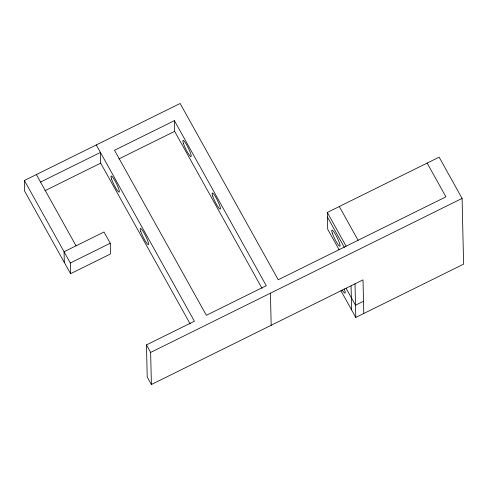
<?xml version="1.0" encoding="UTF-8"?>
<svg xmlns="http://www.w3.org/2000/svg" width="488" height="488" viewBox="0 0 488 488"><rect width="100%" height="100%" fill="white"/><g stroke="black" fill="none" stroke-linecap="round" stroke-linejoin="round"><path stroke-width="0.73" d="M64.312 262.446L64.062 251.747L103.993 232.001L110.257 243.256L110.502 253.955L70.571 273.701L24.644 191.186L24.4 180.487L180.121 103.48L278.233 279.764L445.934 196.835L427.146 163.084M40.553 182.061L100.449 152.445L100.693 163.144L190.192 323.953M174.405 120.658L114.509 150.273L206.363 315.303L266.259 285.687L174.405 120.658L174.649 131.357L262.056 288.402M44.884 190.741L100.693 163.144M118.84 158.954L174.649 131.357M70.571 273.701L70.327 263.001L110.257 243.256M339.13 249.771L327.71 229.256L327.326 212.439L439.127 157.16L462.087 198.415L463.6 264.142L355.795 317.45L340.935 290.75M363.78 313.497L363.005 279.874L151.384 384.52L147.211 377.017L146.473 344.918L194.389 321.226L96.27 144.948M151.384 384.52L150.646 352.421L462.087 198.415M363.499 301.273L355.514 305.22L346.181 288.451M339.306 206.516L358.094 240.273M327.326 212.439L346.114 246.196M327.43 217.026L344.375 247.471M146.473 344.918L150.646 352.421M36.38 174.564L76.043 245.824M24.4 180.487L70.327 263.001M355.02 283.821L355.795 317.45M351.067 285.913L351.616 309.947M270.431 293.184L271.169 325.282M344.192 288.859A9.01 1.36 63.7 0 1 342.192 289.976M183.47 143.545A9.01 1.36 63.7 0 0 190.704 156.538A9.01 1.36 63.7 0 0 186.983 145.454A9.01 1.36 63.7 0 0 183.47 143.545M212.701 196.054A9.01 1.36 63.7 0 0 219.929 209.047A9.01 1.36 63.7 0 0 216.208 197.963A9.01 1.36 63.7 0 0 212.701 196.054M111.599 179.084A9.01 1.36 63.7 0 0 118.834 192.077A9.01 1.36 63.7 0 0 115.113 180.993A9.01 1.36 63.7 0 0 111.599 179.084M140.825 231.593A9.01 1.36 63.7 0 0 148.059 244.586A9.01 1.36 63.7 0 0 144.338 233.502A9.01 1.36 63.7 0 0 140.825 231.593M332.34 233.179A9.01 1.36 63.7 0 0 339.575 246.166A9.01 1.36 63.7 0 0 335.854 235.088A9.01 1.36 63.7 0 0 332.34 233.179"/></g></svg>
